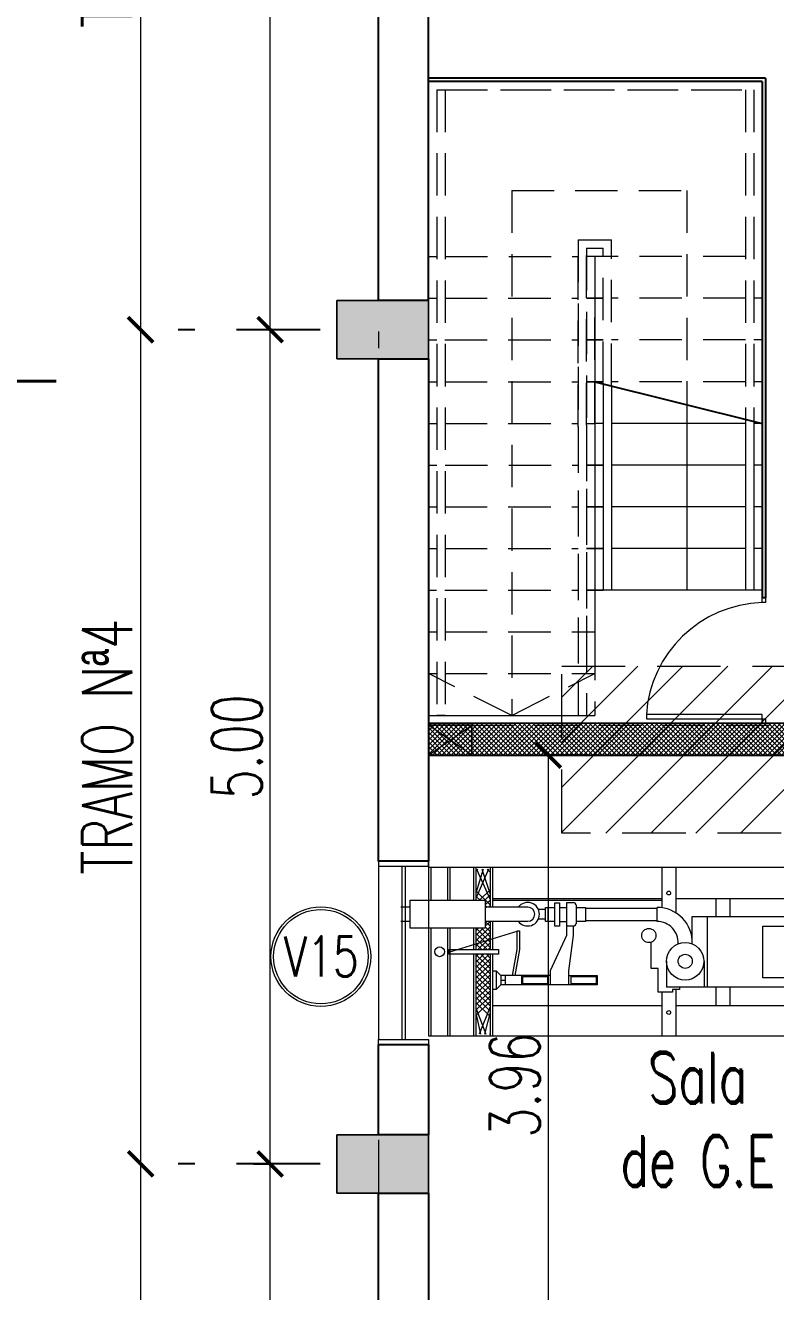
# Model space of a CAD drawing. Header units: millimetres. Extents: x 2828 to 3406, y 849 to 1266.
# Drawn here: x 2897.14 to 2901.63, y 1100.72 to 1108.31 of the extents above; entities that cross this region are included whole.
import ezdxf

# ---------------------------------------------------------------- set-up
doc = ezdxf.new("R2010")
doc.units = ezdxf.units.MM
doc.header["$PDMODE"] = 34
doc.header["$PDSIZE"] = -10
for name, pattern in [('CENTER', [2, 1.25, -0.25, 0.25, -0.25]), ('DASHDOT', [1, 0.5, -0.25, 0, -0.25]), ('DASHED', [19.05, 12.7, -6.35]), ('DIVIDE2', [15.875, 6.35, -3.175, 0, -3.175, 0, -3.175])]:
    doc.linetypes.add(name, pattern=pattern)
doc.layers.get('DEFPOINTS').update_dxf_attribs({"lineweight": 5})
for name, color, linetype, lineweight in [('0.05', 64, 'Continuous', 5), ('0.10', 161, 'Continuous', 9), ('0.30', 1, 'Continuous', 25), ('arq cotas', 152, 'Continuous', 13), ('arq DV', 22, 'Continuous', 5), ('arq tex', 31, 'Continuous', 5), ('CARPINTERIA', 141, 'Continuous', 9), ('columnas', 12, 'Continuous', 20), ('equip tx', 220, 'Continuous', 5), ('L corte', 51, 'CENTER', 40), ('LM', 3, 'DIVIDE2', 9), ('proyecciones', 221, 'DASHED', 5)]:
    doc.layers.add(name, color=color, linetype=linetype, lineweight=lineweight)
doc.layers.add('estructura', color=30, linetype='Continuous')
doc.layers.add('lucernarios nuevos', color=252, linetype='DASHED', lineweight=9, true_color=0x696969)
doc.layers.add('sombrado muro nuevo', color=7, linetype='Continuous', lineweight=5, true_color=0x757575)
doc.styles.add('250-cts', font='romans.shx', dxfattribs={"width": 0.7, "height": 0.25})
doc.styles.add('50', font='romans.shx', dxfattribs={"width": 0.75, "height": 0.1})
doc.dimstyles.new('250', dxfattribs={"dimtxt": 0.3, "dimasz": 0.15, "dimexe": 0, "dimexo": 0.1, "dimgap": 0.05, "dimtad": 1, "dimzin": 0, "dimdsep": 46, "dimtxsty": '250-cts', "dimblk": 'ARCHTICK', "dimcen": 0.02, "dimclrd": 256, "dimclre": 256, "dimclrt": 256, "dimazin": 0, "dimtfac": 1, "dimtofl": 0, "dimtmove": 1, "dimatfit": 0, "dimldrblk": 'OPEN90', "dimfxl": 1, "dimtolj": 1, "dimtzin": 0, "dimlwd": -1, "dimarcsym": 0})

# ---------------------------------------------------------------- blocks, each defined once
blk = doc.blocks.new('colum. perim')
at = {"layer": '0.05'}
h = blk.add_hatch(color=256, dxfattribs=at)
h.dxf.hatch_style = 1
h.paths.add_polyline_path([(1.5673, 49.6165), (1.5673, 49.9665), (1.0173, 49.9665), (1.0173, 49.6165)])
at = {"layer": 'columnas'}
for p, q in [((1.5673, 49.9665), (1.0173, 49.9665)), ((1.0173, 49.9665), (1.0173, 49.6165)), ((1.0173, 49.9665), (1.5673, 49.9665)), ((1.0173, 49.6165), (1.0173, 49.9665)), ((1.5673, 49.6165), (1.5673, 49.9665)), ((1.5673, 49.9665), (1.5673, 49.6165)), ((1.0173, 49.6165), (1.5673, 49.6165)), ((1.5673, 49.6165), (1.0173, 49.6165))]:
    blk.add_line(p, q, dxfattribs=at)
blk = doc.blocks.new('_ARCHTICK')
at = {"color": 0, "linetype": 'ByBlock', "const_width": 0.15}
blk.add_lwpolyline([(-0.5, -0.5), (0.5, 0.5)], dxfattribs=at)
blk = doc.blocks.new('*D195')
at = {"layer": 'arq cotas', "linetype": 'DASHDOT', "lineweight": -2, "transparency": 16777216}
for p, q in [((2898.7039, 1106.4825), (2898.6039, 1106.4825)), ((2898.5039, 1101.4825), (2898.6039, 1101.4825))]:
    blk.add_line(p, q, dxfattribs=at)
at = {"layer": 'arq cotas', "transparency": 16777216}
blk.add_line((2898.6039, 1101.4825), (2898.6039, 1106.4825), dxfattribs=at)
at = {"layer": 'DEFPOINTS', "color": 0, "transparency": 16777216}
for p in [(2898.6039, 1106.4825), (2898.6039, 1106.4825), (2898.6039, 1101.4825)]:
    blk.add_point(p, dxfattribs=at)
at = {"layer": 'arq cotas', "transparency": 16777216, "xscale": 0.15, "yscale": 0.15, "zscale": 0.15}
for p, rotation in [((2898.6039, 1106.4825), 90), ((2898.6039, 1101.4825), 270)]:
    blk.add_blockref('_ARCHTICK', p, dxfattribs=dict(at, rotation=rotation))
at = {"layer": 'arq cotas', "transparency": 16777216, "insert": (2898.4039, 1103.9825), "char_height": 0.3, "attachment_point": 5, "rotation": 90, "style": '250-cts'}
blk.add_mtext('\\A1;5.00', dxfattribs=at)
blk = doc.blocks.new('_Open90')
at = {"color": 0, "linetype": 'ByBlock', "lineweight": -2}
for p, q in [((0, 0), (-1, 0)), ((-0.5, 0.5), (0, 0)), ((0, 0), (-0.5, -0.5))]:
    blk.add_line(p, q, dxfattribs=at)
blk = doc.blocks.new('*D196')
at = {"layer": 'arq cotas', "linetype": 'DASHDOT', "lineweight": -2, "transparency": 16777216}
for p, q in [((2898.6808, 1111.6325), (2898.6039, 1111.6325)), ((2898.7039, 1106.4825), (2898.6039, 1106.4825))]:
    blk.add_line(p, q, dxfattribs=at)
at = {"layer": 'arq cotas', "transparency": 16777216}
blk.add_line((2898.6039, 1106.4825), (2898.6039, 1111.6325), dxfattribs=at)
at = {"layer": 'DEFPOINTS', "color": 0, "transparency": 16777216}
for p in [(2898.6039, 1111.6325), (2898.7808, 1111.6325), (2898.6039, 1106.4825)]:
    blk.add_point(p, dxfattribs=at)
at = {"layer": 'arq cotas', "transparency": 16777216, "xscale": 0.15, "yscale": 0.15, "zscale": 0.15}
for p, rotation in [((2898.6039, 1111.6325), 90), ((2898.6039, 1106.4825), 270)]:
    blk.add_blockref('_ARCHTICK', p, dxfattribs=dict(at, rotation=rotation))
at = {"layer": 'arq cotas', "transparency": 16777216, "insert": (2898.4039, 1109.0575), "char_height": 0.3, "attachment_point": 5, "rotation": 90, "style": '250-cts'}
blk.add_mtext('\\A1;5.15', dxfattribs=at)
blk = doc.blocks.new('*D229')
at = {"layer": 'arq cotas', "linetype": 'DASHDOT', "lineweight": -2, "transparency": 16777216}
for p, q in [((2898.9025, 1101.4825), (2898.6039, 1101.4825)), ((2898.902, 1096.4819), (2898.6039, 1096.4819))]:
    blk.add_line(p, q, dxfattribs=at)
at = {"layer": 'arq cotas', "transparency": 16777216}
blk.add_line((2898.6039, 1096.4819), (2898.6039, 1101.4825), dxfattribs=at)
at = {"layer": 'DEFPOINTS', "color": 0, "transparency": 16777216}
for p in [(2898.6039, 1101.4825), (2899.0025, 1101.4825), (2899.002, 1096.4819)]:
    blk.add_point(p, dxfattribs=at)
at = {"layer": 'arq cotas', "transparency": 16777216, "xscale": 0.15, "yscale": 0.15, "zscale": 0.15}
for p, rotation in [((2898.6039, 1101.4825), 90), ((2898.6039, 1096.4819), 270)]:
    blk.add_blockref('_ARCHTICK', p, dxfattribs=dict(at, rotation=rotation))
at = {"layer": 'arq cotas', "transparency": 16777216, "insert": (2898.4039, 1098.9822), "char_height": 0.3, "attachment_point": 5, "rotation": 90, "style": '250-cts'}
blk.add_mtext('\\A1;5.00', dxfattribs=at)
blk = doc.blocks.new('*D253')
at = {"layer": 'arq cotas', "linetype": 'DASHDOT', "lineweight": -2, "transparency": 16777216}
for p, q in [((2900.5015, 1103.9325), (2900.2706, 1103.9325)), ((2900.8292, 1099.9768), (2900.2706, 1099.9768))]:
    blk.add_line(p, q, dxfattribs=at)
at = {"layer": 'arq cotas', "transparency": 16777216}
blk.add_line((2900.2706, 1103.9325), (2900.2706, 1099.9768), dxfattribs=at)
at = {"layer": 'DEFPOINTS', "color": 0, "transparency": 16777216}
for p in [(2900.6015, 1103.9325), (2900.2706, 1099.9768), (2900.9292, 1099.9768)]:
    blk.add_point(p, dxfattribs=at)
at = {"layer": 'arq cotas', "transparency": 16777216, "xscale": 0.15, "yscale": 0.15, "zscale": 0.15}
for p, rotation in [((2900.2706, 1103.9325), 90), ((2900.2706, 1099.9768), 270)]:
    blk.add_blockref('_ARCHTICK', p, dxfattribs=dict(at, rotation=rotation))
at = {"layer": 'arq cotas', "transparency": 16777216, "insert": (2900.0706, 1101.9546), "char_height": 0.3, "attachment_point": 5, "rotation": 90, "style": '250-cts'}
blk.add_mtext('\\A1;3.96', dxfattribs=at)
blk = doc.blocks.new('A$C5FEB1AEC')
at = {"layer": '0.05'}
for p, q in [((0.1727, -0.3685), (0.3527, -0.1085)), ((0.1727, -0.1085), (0.3527, -0.3685))]:
    blk.add_line(p, q, dxfattribs=at)
at = {"layer": 'estructura', "const_width": 0.01}
for points in [[(0.2627, -0.1085), (0.1727, -0.1085), (0.1727, -0.3685), (0.2627, -0.3685)], [(0.2627, -0.1085), (0.3527, -0.1085), (0.3527, -0.3685), (0.2627, -0.3685)]]:
    blk.add_lwpolyline(points, dxfattribs=at)
blk = doc.blocks.new('A$C371A6B59')
at = {"layer": 'lucernarios nuevos'}
h = blk.add_hatch(dxfattribs=at)
h.set_pattern_fill('ANSI31', color=256, scale=0.06)
h.set_pattern_definition([(45, (-2919.5706, -1108.54296), (-0.134703842, 0.134703842), [])])
h.paths.add_polyline_path([(-19.2194, 1), (-1.9025, 1), (-1.9025, 0), (-19.2194, 0)])
at = {"layer": 'lucernarios nuevos', "ltscale": 0.03}
blk.add_lwpolyline([(-19.2194, 1), (-1.9025, 1), (-1.9025, 0), (-19.2194, 0)], close=True, dxfattribs=at)
blk = doc.blocks.new('*D415')
at = {"layer": 'arq cotas', "linetype": 'DASHDOT', "lineweight": -2, "transparency": 16777216}
for p, q in [((2898.9025, 1101.4825), (2897.8273, 1101.4825)), ((2898.802, 1096.4819), (2897.8273, 1096.4819))]:
    blk.add_line(p, q, dxfattribs=at)
at = {"layer": 'arq cotas', "transparency": 16777216}
blk.add_line((2897.8273, 1101.4825), (2897.8273, 1096.4819), dxfattribs=at)
at = {"layer": 'DEFPOINTS', "color": 0, "transparency": 16777216}
for p in [(2899.0025, 1101.4825), (2897.8273, 1096.4819), (2898.902, 1096.4819)]:
    blk.add_point(p, dxfattribs=at)
at = {"layer": 'arq cotas', "transparency": 16777216, "xscale": 0.15, "yscale": 0.15, "zscale": 0.15}
for p, rotation in [((2897.8273, 1101.4825), 90), ((2897.8273, 1096.4819), 270)]:
    blk.add_blockref('_ARCHTICK', p, dxfattribs=dict(at, rotation=rotation))
at = {"layer": 'arq cotas', "transparency": 16777216, "insert": (2897.6273, 1098.9822), "char_height": 0.3, "attachment_point": 5, "rotation": 90, "style": '250-cts'}
blk.add_mtext('\\A1;TRAMO Nª3', dxfattribs=at)
blk = doc.blocks.new('*D416')
at = {"layer": 'arq cotas', "linetype": 'DASHDOT', "lineweight": -2, "transparency": 16777216}
for p, q in [((2898.9025, 1106.4825), (2897.8273, 1106.4825)), ((2898.9025, 1101.4825), (2897.8273, 1101.4825))]:
    blk.add_line(p, q, dxfattribs=at)
at = {"layer": 'arq cotas', "transparency": 16777216}
blk.add_line((2897.8273, 1106.4825), (2897.8273, 1101.4825), dxfattribs=at)
at = {"layer": 'DEFPOINTS', "color": 0, "transparency": 16777216}
for p in [(2899.0025, 1106.4825), (2897.8273, 1101.4825), (2899.0025, 1101.4825)]:
    blk.add_point(p, dxfattribs=at)
at = {"layer": 'arq cotas', "transparency": 16777216, "xscale": 0.15, "yscale": 0.15, "zscale": 0.15}
for p, rotation in [((2897.8273, 1106.4825), 90), ((2897.8273, 1101.4825), 270)]:
    blk.add_blockref('_ARCHTICK', p, dxfattribs=dict(at, rotation=rotation))
at = {"layer": 'arq cotas', "transparency": 16777216, "insert": (2897.6273, 1103.9825), "char_height": 0.3, "attachment_point": 5, "rotation": 90, "style": '250-cts'}
blk.add_mtext('\\A1;TRAMO Nª4', dxfattribs=at)
blk = doc.blocks.new('*D417')
at = {"layer": 'arq cotas', "linetype": 'DASHDOT', "lineweight": -2, "transparency": 16777216}
for p, q in [((2898.9025, 1111.6325), (2897.8273, 1111.6325)), ((2898.9025, 1106.4825), (2897.8273, 1106.4825))]:
    blk.add_line(p, q, dxfattribs=at)
at = {"layer": 'arq cotas', "transparency": 16777216}
blk.add_line((2897.8273, 1111.6325), (2897.8273, 1106.4825), dxfattribs=at)
at = {"layer": 'DEFPOINTS', "color": 0, "transparency": 16777216}
for p in [(2899.0025, 1111.6325), (2897.8273, 1106.4825), (2899.0025, 1106.4825)]:
    blk.add_point(p, dxfattribs=at)
at = {"layer": 'arq cotas', "transparency": 16777216, "xscale": 0.15, "yscale": 0.15, "zscale": 0.15}
for p, rotation in [((2897.8273, 1111.6325), 90), ((2897.8273, 1106.4825), 270)]:
    blk.add_blockref('_ARCHTICK', p, dxfattribs=dict(at, rotation=rotation))
at = {"layer": 'arq cotas', "transparency": 16777216, "insert": (2897.6273, 1109.0575), "char_height": 0.3, "attachment_point": 5, "rotation": 90, "style": '250-cts'}
blk.add_mtext('\\A1;TRAMO Nª5', dxfattribs=at)
blk = doc.blocks.new('grupò')
for p, q in [((-11161505.375, -12471355.478), (-11161505.375, -12471355.207)), ((-11161502.094, -12471355.207), (-11161505.375, -12471355.207)), ((-11161505.355, -12471355.478), (-11161505.355, -12471355.207)), ((-11161505.218, -12471355.478), (-11161505.218, -12471355.207)), ((-11161505.199, -12471355.478), (-11161505.199, -12471355.207)), ((-11161505.004, -12471355.207), (-11161505.004, -12471355.478)), ((-11161504.984, -12471355.207), (-11161504.984, -12471355.478)), ((-11161504.867, -12471355.207), (-11161504.867, -12471355.536)), ((-11161504.847, -12471355.207), (-11161504.847, -12471355.536)), ((-11161503.441, -12471355.207), (-11161503.441, -12471355.54)), ((-11161503.324, -12471355.207), (-11161503.324, -12471355.583)), ((-11161502.094, -12471355.463), (-11161502.094, -12471355.207)), ((-11161504.881, -12471355.222), (-11161504.984, -12471355.464)), ((-11161504.925, -12471355.222), (-11161504.984, -12471355.42)), ((-11161504.969, -12471355.222), (-11161504.984, -12471355.237)), ((-11161504.979, -12471355.222), (-11161504.867, -12471355.473)), ((-11161504.935, -12471355.222), (-11161504.867, -12471355.429)), ((-11161504.891, -12471355.222), (-11161504.867, -12471355.246)), ((-11161504.984, -12471355.4), (-11161504.867, -12471355.517)), ((-11161504.867, -12471355.391), (-11161504.954, -12471355.478)), ((-11161505.531, -12471355.712), (-11161505.531, -12471355.478)), ((-11161505.531, -12471355.478), (-11161504.906, -12471355.478)), ((-11161504.984, -12471355.444), (-11161504.95, -12471355.478)), ((-11161504.867, -12471355.435), (-11161504.909, -12471355.478)), ((-11161504.906, -12471355.478), (-11161504.906, -12471355.712)), ((-11161504.867, -12471355.479), (-11161504.906, -12471355.518)), ((-11161504.906, -12471355.522), (-11161504.892, -12471355.536)), ((-11161504.867, -12471355.523), (-11161504.88, -12471355.536)), ((-11161504.847, -12471355.463), (-11161503.441, -12471355.463)), ((-11161504.847, -12471355.478), (-11161503.441, -12471355.478)), ((-11161504.329, -12471355.694), (-11161504.329, -12471355.499)), ((-11161504.329, -12471355.499), (-11161504.29, -12471355.499)), ((-11161504.29, -12471355.499), (-11161504.29, -12471355.694)), ((-11161504.173, -12471355.499), (-11161504.231, -12471355.499)), ((-11161504.231, -12471355.499), (-11161504.231, -12471355.772)), ((-11161504.153, -12471355.518), (-11161504.153, -12471355.674)), ((-11161503.324, -12471355.463), (-11161502.094, -12471355.463)), ((-11161502.992, -12471355.463), (-11161502.992, -12471355.614)), ((-11161502.875, -12471355.463), (-11161502.875, -12471355.614)), ((-11161502.347, -12471355.463), (-11161502.347, -12471355.614)), ((-11161502.23, -12471355.463), (-11161502.23, -12471355.614)), ((-11161505.531, -12471355.536), (-11161505.609, -12471355.536)), ((-11161504.554, -12471355.536), (-11161504.906, -12471355.536)), ((-11161504.407, -12471355.557), (-11161504.464, -12471355.557)), ((-11161504.407, -12471355.635), (-11161504.464, -12471355.635)), ((-11161504.407, -12471355.655), (-11161504.407, -12471355.538)), ((-11161504.407, -12471355.538), (-11161504.329, -12471355.538)), ((-11161504.388, -12471355.538), (-11161504.388, -12471355.655)), ((-11161504.29, -12471355.538), (-11161504.231, -12471355.538)), ((-11161504.153, -12471355.538), (-11161504.075, -12471355.538)), ((-11161504.075, -12471355.538), (-11161504.075, -12471355.655)), ((-11161504.075, -12471355.546), (-11161503.48, -12471355.546)), ((-11161503.48, -12471355.655), (-11161503.48, -12471355.538)), ((-11161503.187, -12471355.841), (-11161503.187, -12471355.614)), ((-11161503.187, -12471355.614), (-11161501.898, -12471355.614)), ((-11161503.06, -12471356.2), (-11161503.06, -12471355.614)), ((-11161502.083, -12471356.2), (-11161502.083, -12471355.614)), ((-11161501.898, -12471355.614), (-11161501.898, -12471356.2)), ((-11161505.531, -12471355.654), (-11161505.609, -12471355.654)), ((-11161504.906, -12471355.712), (-11161505.531, -12471355.712)), ((-11161505.375, -12471356.607), (-11161505.375, -12471355.712)), ((-11161505.355, -12471356.607), (-11161505.355, -12471355.712)), ((-11161505.218, -12471356.607), (-11161505.218, -12471355.712)), ((-11161505.208, -12471355.909), (-11161504.632, -12471355.733)), ((-11161505.199, -12471356.607), (-11161505.199, -12471355.712)), ((-11161505.004, -12471355.712), (-11161505.004, -12471355.889)), ((-11161504.867, -12471355.7), (-11161504.984, -12471355.817)), ((-11161504.923, -12471355.712), (-11161504.984, -12471355.773)), ((-11161504.967, -12471355.712), (-11161504.984, -12471355.729)), ((-11161504.984, -12471355.712), (-11161504.984, -12471355.889)), ((-11161504.981, -12471355.712), (-11161504.883, -12471355.81)), ((-11161504.867, -12471355.744), (-11161504.954, -12471355.831)), ((-11161504.937, -12471355.712), (-11161504.867, -12471355.782)), ((-11161504.554, -12471355.654), (-11161504.906, -12471355.654)), ((-11161504.906, -12471355.655), (-11161504.867, -12471355.694)), ((-11161504.867, -12471355.656), (-11161504.906, -12471355.695)), ((-11161504.906, -12471355.699), (-11161504.867, -12471355.738)), ((-11161504.867, -12471355.654), (-11161504.867, -12471355.889)), ((-11161504.847, -12471355.654), (-11161504.847, -12471355.889)), ((-11161504.641, -12471355.889), (-11161504.641, -12471355.733)), ((-11161504.641, -12471355.733), (-11161504.622, -12471355.733)), ((-11161504.622, -12471355.733), (-11161504.622, -12471355.889)), ((-11161504.329, -12471355.655), (-11161504.407, -12471355.655)), ((-11161504.29, -12471355.694), (-11161504.329, -12471355.694)), ((-11161504.29, -12471355.655), (-11161504.231, -12471355.655)), ((-11161504.173, -12471355.694), (-11161504.231, -12471355.694)), ((-11161504.173, -12471355.772), (-11161504.173, -12471355.694)), ((-11161504.173, -12471355.694), (-11161504.173, -12471355.694)), ((-11161504.075, -12471355.655), (-11161504.153, -12471355.655)), ((-11161504.075, -12471355.647), (-11161503.48, -12471355.647)), ((-11161502.601, -12471355.693), (-11161502.113, -12471355.693)), ((-11161502.601, -12471356.122), (-11161502.601, -12471355.693)), ((-11161502.113, -12471355.693), (-11161502.113, -12471356.122)), ((-11161504.984, -12471355.753), (-11161504.917, -12471355.82)), ((-11161504.984, -12471355.797), (-11161504.951, -12471355.83)), ((-11161504.954, -12471355.831), (-11161504.984, -12471355.862)), ((-11161504.984, -12471355.842), (-11161504.936, -12471355.889)), ((-11161504.89, -12471355.812), (-11161504.967, -12471355.889)), ((-11161504.951, -12471355.83), (-11161504.892, -12471355.889)), ((-11161504.867, -12471355.833), (-11161504.923, -12471355.889)), ((-11161504.917, -12471355.82), (-11161504.867, -12471355.87)), ((-11161504.867, -12471355.789), (-11161504.89, -12471355.812)), ((-11161504.883, -12471355.81), (-11161504.867, -12471355.826)), ((-11161504.231, -12471355.772), (-11161504.368, -12471356.065)), ((-11161504.212, -12471356.065), (-11161504.173, -12471355.772)), ((-11161503.528, -12471356.045), (-11161503.528, -12471355.827)), ((-11161505.208, -12471355.928), (-11161505.208, -12471355.889)), ((-11161505.208, -12471355.889), (-11161504.798, -12471355.889)), ((-11161504.798, -12471355.928), (-11161505.208, -12471355.928)), ((-11161505.004, -12471355.928), (-11161505.004, -12471356.607)), ((-11161504.984, -12471355.886), (-11161504.981, -12471355.889)), ((-11161504.984, -12471355.928), (-11161504.984, -12471356.607)), ((-11161504.962, -12471355.928), (-11161504.984, -12471355.95)), ((-11161504.918, -12471355.928), (-11161504.984, -12471355.994)), ((-11161504.874, -12471355.928), (-11161504.984, -12471356.038)), ((-11161504.984, -12471355.93), (-11161504.867, -12471356.047)), ((-11161504.942, -12471355.928), (-11161504.867, -12471356.003)), ((-11161504.897, -12471355.928), (-11161504.867, -12471355.959)), ((-11161504.867, -12471355.877), (-11161504.879, -12471355.889)), ((-11161504.867, -12471355.928), (-11161504.867, -12471356.607)), ((-11161504.847, -12471355.928), (-11161504.847, -12471356.607)), ((-11161504.798, -12471355.889), (-11161504.798, -12471355.928)), ((-11161504.681, -12471356.104), (-11161504.641, -12471355.889)), ((-11161504.622, -12471355.889), (-11161504.661, -12471356.104)), ((-11161504.867, -12471355.965), (-11161504.984, -12471356.083)), ((-11161504.984, -12471355.974), (-11161504.867, -12471356.091)), ((-11161504.867, -12471356.01), (-11161504.984, -12471356.127)), ((-11161504.984, -12471356.018), (-11161504.867, -12471356.136)), ((-11161504.867, -12471356.054), (-11161504.984, -12471356.171)), ((-11161503.47, -12471356.045), (-11161503.528, -12471356.045)), ((-11161503.47, -12471356.241), (-11161503.47, -12471356.045)), ((-11161503.402, -12471355.986), (-11161503.402, -12471356.2)), ((-11161503.09, -12471355.986), (-11161503.09, -12471356.2)), ((-11161504.984, -12471356.063), (-11161504.867, -12471356.18)), ((-11161504.867, -12471356.098), (-11161504.984, -12471356.215)), ((-11161504.984, -12471356.107), (-11161504.867, -12471356.224)), ((-11161504.867, -12471356.142), (-11161504.984, -12471356.259)), ((-11161504.984, -12471356.151), (-11161504.867, -12471356.268)), ((-11161504.847, -12471356.065), (-11161504.817, -12471356.065)), ((-11161504.817, -12471356.065), (-11161504.778, -12471356.104)), ((-11161504.817, -12471356.065), (-11161504.817, -12471356.221)), ((-11161504.368, -12471356.104), (-11161504.778, -12471356.104)), ((-11161504.778, -12471356.104), (-11161504.778, -12471356.182)), ((-11161504.778, -12471356.143), (-11161504.739, -12471356.143)), ((-11161504.739, -12471356.182), (-11161504.739, -12471356.104)), ((-11161504.602, -12471356.182), (-11161504.602, -12471356.104)), ((-11161504.595, -12471356.112), (-11161504.388, -12471356.112)), ((-11161504.595, -12471356.182), (-11161504.595, -12471356.112)), ((-11161504.388, -12471356.182), (-11161504.388, -12471356.104)), ((-11161504.368, -12471356.065), (-11161504.368, -12471356.182)), ((-11161504.212, -12471356.182), (-11161504.212, -12471356.065)), ((-11161504.212, -12471356.104), (-11161503.977, -12471356.104)), ((-11161504.192, -12471356.182), (-11161504.192, -12471356.104)), ((-11161504.192, -12471356.112), (-11161503.985, -12471356.112)), ((-11161503.985, -12471356.112), (-11161503.985, -12471356.174)), ((-11161503.977, -12471356.104), (-11161503.977, -12471356.182)), ((-11161502.113, -12471356.122), (-11161502.601, -12471356.122)), ((-11161504.867, -12471356.186), (-11161504.984, -12471356.304)), ((-11161504.984, -12471356.195), (-11161504.867, -12471356.312)), ((-11161504.867, -12471356.231), (-11161504.984, -12471356.348)), ((-11161504.984, -12471356.239), (-11161504.867, -12471356.357)), ((-11161504.817, -12471356.221), (-11161504.847, -12471356.221)), ((-11161504.778, -12471356.182), (-11161504.817, -12471356.221)), ((-11161503.977, -12471356.182), (-11161504.778, -12471356.182)), ((-11161504.388, -12471356.174), (-11161504.602, -12471356.174)), ((-11161503.985, -12471356.174), (-11161504.192, -12471356.174)), ((-11161503.353, -12471356.241), (-11161503.47, -12471356.241)), ((-11161503.441, -12471356.241), (-11161503.441, -12471356.607)), ((-11161501.898, -12471356.2), (-11161503.402, -12471356.2)), ((-11161503.294, -12471356.221), (-11161503.353, -12471356.221)), ((-11161503.353, -12471356.221), (-11161503.353, -12471356.241)), ((-11161503.324, -12471356.221), (-11161503.324, -12471356.607)), ((-11161503.294, -12471356.2), (-11161503.294, -12471356.221)), ((-11161502.992, -12471356.2), (-11161502.992, -12471356.352)), ((-11161502.875, -12471356.2), (-11161502.875, -12471356.352)), ((-11161502.347, -12471356.2), (-11161502.347, -12471356.352)), ((-11161502.23, -12471356.2), (-11161502.23, -12471356.352)), ((-11161504.867, -12471356.275), (-11161504.984, -12471356.392)), ((-11161504.984, -12471356.284), (-11161504.867, -12471356.401)), ((-11161504.867, -12471356.319), (-11161504.984, -12471356.436)), ((-11161504.984, -12471356.328), (-11161504.867, -12471356.445)), ((-11161504.984, -12471356.372), (-11161504.902, -12471356.592)), ((-11161504.867, -12471356.363), (-11161504.958, -12471356.592)), ((-11161504.847, -12471356.352), (-11161503.441, -12471356.352)), ((-11161503.324, -12471356.352), (-11161502.094, -12471356.352)), ((-11161502.094, -12471356.352), (-11161502.094, -12471356.607)), ((-11161504.984, -12471356.416), (-11161504.946, -12471356.592)), ((-11161504.867, -12471356.407), (-11161504.914, -12471356.592)), ((-11161502.094, -12471356.607), (-11161505.375, -12471356.607)), ((-11161504.867, -12471356.59), (-11161504.87, -12471356.592))]:
    blk.add_line(p, q)
for centre, major_axis, start_param, end_param in [((-11161503.383, -12471355.419), (0.011, -0.011), -1.570796, 4.712389), ((-11161504.554, -12471355.595), (-0.069, -0.069), 6.141288, 11.137471), ((-11161504.173, -12471355.518), (-0.0138, -0.0138), 2.356194, 3.926991), ((-11161504.554, -12471355.595), (0.0414, -0.0414), -0.785398, 2.356194), ((-11161503.48, -12471355.831), (0.207, -0.207), 0.755832, 2.356194), ((-11161504.173, -12471355.674), (0.0138, -0.0138), -0.785398, 0.785398), ((-11161503.548, -12471355.772), (0.0414, -0.0414), -1.570796, 4.712389), ((-11161503.48, -12471355.831), (0.124, -0.124), 0.735408, 2.356194), ((-11161503.246, -12471355.986), (0.0414, -0.0414), -1.570796, 4.712389), ((-11161503.383, -12471356.411), (0.011, -0.011), -1.570796, 4.712389)]:
    blk.add_ellipse(centre, major_axis=major_axis, ratio=1, start_param=start_param, end_param=end_param)
for centre, major_axis in [((-11161503.246, -12471355.986), (-0.11, -0.11)), ((-11161505.286, -12471355.907), (-0.0286, -0.0286))]:
    blk.add_ellipse(centre, major_axis=major_axis, ratio=1)

msp = doc.modelspace()

# ---------------------------------------------------------------- hatches: boundary and pattern name
at = {"layer": 'sombrado muro nuevo'}
h = msp.add_hatch(dxfattribs=at)
h.set_pattern_fill('_USER', color=256, scale=0.02, angle=45, style=0, double=1, pattern_type=0)
h.set_pattern_definition([(45, (0, -0.045), (-0.01414213562, 0.01414213562), []), (135, (0, -0.045), (-0.01414213562, -0.01414213562), [])])
h.paths.add_polyline_path([(2901.9625, 1104.1225), (2899.5521, 1104.1246), (2899.5521, 1103.9746), (2899.5525, 1103.9746), (2899.552, 1103.9325), (2901.9625, 1103.9325)])

# ---------------------------------------------------------------- linework, layer by layer
at = {"layer": '0.05'}
for p, q in [((2899.5525, 1111.4575), (2899.5525, 1106.6575)), ((2899.5525, 1107.2874), (2899.5525, 1102.5848)), ((2900.5502, 1106.1711), (2900.5502, 1104.9211)), ((2900.6002, 1106.1587), (2900.6002, 1104.9211)), ((2900.6502, 1106.1462), (2900.6502, 1104.9211)), ((2901.1002, 1106.0339), (2901.1002, 1104.9211)), ((2900.6002, 1105.9211), (2900.5502, 1105.9211)), ((2901.4525, 1105.9211), (2900.6502, 1105.9211)), ((2901.4525, 1105.9461), (2901.4525, 1104.9211)), ((2901.5025, 1105.9336), (2901.5025, 1104.9211)), ((2900.5502, 1105.6711), (2900.6002, 1105.6711)), ((2901.4525, 1105.6711), (2900.6502, 1105.6711)), ((2901.5525, 1105.6711), (2901.5025, 1105.6711)), ((2900.6002, 1105.4211), (2900.5502, 1105.4211)), ((2900.5502, 1105.4211), (2900.6002, 1105.4211)), ((2901.4525, 1105.4211), (2900.6502, 1105.4211)), ((2901.5525, 1105.4211), (2901.5025, 1105.4211)), ((2900.5502, 1105.1711), (2900.6002, 1105.1711)), ((2901.4525, 1105.1711), (2900.6502, 1105.1711)), ((2901.5525, 1105.1711), (2901.5025, 1105.1711)), ((2901.4502, 1104.9211), (2900.6002, 1104.9211)), ((2901.5502, 1104.9211), (2901.4525, 1104.9211)), ((2899.2525, 1101.3075), (2899.2525, 1097.7124))]:
    msp.add_line(p, q, dxfattribs=at)
at = {"layer": '0.05', "ltscale": 0.01}
for p, q in [((2899.253, 1103.2675), (2899.253, 1102.2275)), ((2899.3928, 1103.2675), (2899.3928, 1102.2275, -63.2278)), ((2899.3928, 1103.2675), (2899.3928, 1102.2275, -63.2278)), ((2899.4127, 1103.2675), (2899.4128, 1102.2275, -63.2278)), ((2899.4128, 1103.1275), (2899.4128, 1102.2275, -63.2278))]:
    msp.add_line(p, q, dxfattribs=at)
at = {"layer": '0.05', "ltscale": 0.02}
for points in [[(2899.5525, 1103.2675), (2899.5525, 1103.2975), (2899.253, 1103.2975), (2899.253, 1103.2675), (2899.5525, 1103.2675)], [(2899.5525, 1102.2275), (2899.5525, 1102.1975), (2899.2522, 1102.1975), (2899.2522, 1102.2275), (2899.5525, 1102.2275)]]:
    msp.add_lwpolyline(points, dxfattribs=at)
at = {"layer": '0.10'}
for p, q in [((2900.5502, 1106.1711), (2900.5002, 1106.1711)), ((2900.6002, 1106.1711), (2900.5502, 1106.1711)), ((2901.5525, 1105.9211), (2901.5025, 1105.9211)), ((2900.6002, 1105.6711), (2900.5502, 1105.6711)), ((2900.6002, 1105.1711), (2900.5502, 1105.1711)), ((2900.6002, 1104.9211), (2900.5502, 1104.9211)), ((2900.5502, 1104.9211), (2900.6002, 1104.9211)), ((2899.5502, 1104.1711), (2899.6002, 1104.1711)), ((2899.5502, 1104.1711), (2899.6002, 1104.1711)), ((2899.5502, 1104.1711), (2899.6002, 1104.1711)), ((2899.5525, 1104.1711), (2900.5502, 1104.1711)), ((2899.5525, 1104.1711), (2900.5502, 1104.1711)), ((2899.5525, 1104.1711), (2900.5502, 1104.1711)), ((2899.6525, 1104.1711), (2899.6025, 1104.1711)), ((2899.6525, 1104.1711), (2899.6025, 1104.1711)), ((2899.6525, 1104.1711), (2899.6025, 1104.1711)), ((2901.5524, 1104.1516), (2901.5524, 1104.125)), ((2901.5524, 1104.1516), (2901.5524, 1104.125)), ((2901.5524, 1104.1516), (2901.5524, 1104.125))]:
    msp.add_line(p, q, dxfattribs=at)
at = {"layer": '0.30'}
for p, q in [((2901.5725, 1107.9911), (2899.5525, 1107.9911)), ((2901.5525, 1107.9711), (2899.5525, 1107.9711)), ((2901.5525, 1107.9711), (2901.5525, 1104.875)), ((2901.5725, 1107.9911), (2901.5725, 1104.875)), ((2900.5502, 1106.1711), (2901.5525, 1105.9211)), ((2901.5725, 1104.875), (2901.5525, 1104.875))]:
    msp.add_line(p, q, dxfattribs=at)
for points in [[(2899.5511, 1106.6575), (2899.2525, 1106.6575), (2899.2525, 1111.4575), (2899.5511, 1111.4575)], [(2899.5526, 1103.2975), (2899.2528, 1103.2975), (2899.2523, 1106.3075), (2899.5521, 1106.3075)], [(2899.2522, 1102.1975), (2899.5525, 1102.1975), (2899.5525, 1101.6575), (2899.2522, 1101.6575)], [(2899.552, 1096.6569), (2899.2525, 1096.6569), (2899.2525, 1101.3075), (2899.552, 1101.3075)]]:
    msp.add_lwpolyline(points, close=True, dxfattribs=at)
msp.add_lwpolyline([(2899.5525, 1104.1246), (2899.5525, 1103.9746), (2899.5525, 1103.9746), (2899.5521, 1103.9325), (2901.9625, 1103.9325), (2901.9625, 1104.1225), (2899.5525, 1104.1246)], dxfattribs=at)
at = {"layer": 'arq DV'}
for radius in [0.2987, 0.2827]:
    msp.add_circle((2898.9075, 1102.7247, -243.1061), radius, dxfattribs=at)
at = {"layer": 'CARPINTERIA'}
for points in [[(2901.5524, 1104.875), (2901.5724, 1104.875), (2901.5724, 1104.8469), (2901.5724, 1104.8469), (2901.5724, 1104.8469), (2901.5524, 1104.8469)], [(2901.5524, 1104.1509), (2901.5724, 1104.1509), (2901.5724, 1104.1228), (2901.5724, 1104.1228), (2901.5724, 1104.1228), (2901.5524, 1104.1228)], [(2901.5524, 1104.1509), (2901.5724, 1104.1509), (2901.5724, 1104.1228), (2901.5724, 1104.1228), (2901.5724, 1104.1228), (2901.5524, 1104.1228)], [(2901.5524, 1104.1509), (2901.5724, 1104.1509), (2901.5724, 1104.1228), (2901.5724, 1104.1228), (2901.5724, 1104.1228), (2901.5524, 1104.1228)]]:
    msp.add_lwpolyline(points, close=True, dxfattribs=at)
msp.add_lwpolyline([(2901.5524, 1104.1759), (2900.8586, 1104.1759), (2900.8586, 1104.1509), (2901.5524, 1104.1509), (2901.5524, 1104.1759)], dxfattribs=at)
msp.add_lwpolyline([(2901.5524, 1104.1759), (2900.8586, 1104.1759), (2900.8586, 1104.1509), (2901.5524, 1104.1509), (2901.5524, 1104.1759)], dxfattribs=at)
msp.add_lwpolyline([(2901.5524, 1104.1759), (2900.8586, 1104.1759), (2900.8586, 1104.1509), (2901.5524, 1104.1509), (2901.5524, 1104.1759)], dxfattribs=at)
msp.add_arc((2901.5742, 1104.1303), 0.717, 91.73704, 176.35225, dxfattribs=at)
at = {"layer": 'L corte'}
msp.add_line((2894.1781, 1106.1749), (2897.3207, 1106.1749), dxfattribs=at)
at = {"layer": 'LM', "ltscale": 0.2}
msp.add_line((2899.2525, 1256.8767, -0.0303), (2899.2525, 1080.9632, -0.0303), dxfattribs=at)
at = {"layer": 'proyecciones', "ltscale": 0.02}
for p, q in [((2899.5525, 1107.9711), (2899.5525, 1103.9211)), ((2899.6025, 1107.9211), (2899.6025, 1104.1711)), ((2899.6025, 1107.9211), (2901.5025, 1107.9211)), ((2899.6502, 1107.9211), (2901.4525, 1107.9211)), ((2899.6525, 1107.9211), (2899.6525, 1104.1711)), ((2899.6525, 1107.9211), (2901.4525, 1107.9211)), ((2901.4525, 1107.9211), (2901.4525, 1105.9461)), ((2901.5025, 1107.9211), (2901.5025, 1105.9336)), ((2900.0513, 1107.3163), (2901.1002, 1107.3163)), ((2900.0513, 1107.3163), (2900.0513, 1104.1711)), ((2901.1002, 1107.3163), (2901.1002, 1106.0339)), ((2900.4502, 1105.9003), (2900.4502, 1107.0211)), ((2900.4502, 1107.0211), (2900.4502, 1104.4211)), ((2900.4502, 1107.0211), (2900.6502, 1107.0211)), ((2900.6502, 1106.1462), (2900.6502, 1107.0211)), ((2899.5525, 1106.9211), (2899.6025, 1106.9211)), ((2899.6525, 1106.9211), (2900.4502, 1106.9211)), ((2900.5002, 1105.9107), (2900.5002, 1106.9711)), ((2900.5002, 1106.9711), (2900.5002, 1104.1711)), ((2900.5002, 1106.9711), (2900.6002, 1106.9711)), ((2901.4525, 1106.9211), (2900.5002, 1106.9211)), ((2900.5502, 1106.9211), (2900.5502, 1104.1711)), ((2900.6002, 1106.1587), (2900.6002, 1106.9711)), ((2899.5525, 1106.6711), (2899.6025, 1106.6711)), ((2899.6502, 1106.6711), (2900.4502, 1106.6711)), ((2900.5502, 1106.6711), (2900.5002, 1106.6711)), ((2900.5002, 1106.6711), (2900.5502, 1106.6711)), ((2900.6002, 1106.6711), (2900.5502, 1106.6711)), ((2900.5502, 1106.6711), (2900.5502, 1104.4211)), ((2900.5502, 1106.6711), (2900.6002, 1106.6711)), ((2901.4525, 1106.6711), (2900.6502, 1106.6711)), ((2901.5525, 1106.6711), (2901.5025, 1106.6711)), ((2899.5525, 1106.4211), (2899.6025, 1106.4211)), ((2899.6502, 1106.4211), (2900.4502, 1106.4211)), ((2900.5502, 1106.4211), (2900.5002, 1106.4211)), ((2900.5002, 1106.4211), (2900.5502, 1106.4211)), ((2900.6002, 1106.4211), (2900.5502, 1106.4211)), ((2900.5502, 1106.4211), (2900.6002, 1106.4211)), ((2901.4525, 1106.4211), (2900.6502, 1106.4211)), ((2901.5525, 1106.4211), (2901.5025, 1106.4211)), ((2899.5525, 1106.1711), (2899.6025, 1106.1711)), ((2899.6502, 1106.1711), (2900.4502, 1106.1711)), ((2900.5002, 1106.1711), (2900.5502, 1106.1711)), ((2900.5502, 1106.1711), (2900.6002, 1106.1711)), ((2901.4525, 1106.1711), (2900.6502, 1106.1711)), ((2901.5525, 1106.1711), (2901.5025, 1106.1711)), ((2899.5525, 1105.9211), (2899.6025, 1105.9211)), ((2899.6502, 1105.9211), (2900.4502, 1105.9211)), ((2900.5002, 1105.9211), (2900.5502, 1105.9211)), ((2900.5502, 1105.9211), (2900.5502, 1104.4211)), ((2900.4502, 1105.9003), (2900.4502, 1104.1711)), ((2900.5002, 1105.9107), (2900.5002, 1104.4225)), ((2899.5525, 1105.6711), (2899.6025, 1105.6711)), ((2899.6525, 1105.6711), (2900.4502, 1105.6711)), ((2900.5502, 1105.6711), (2900.5002, 1105.6711)), ((2900.5002, 1105.6711), (2900.5502, 1105.6711)), ((2899.5525, 1105.4211), (2899.6025, 1105.4211)), ((2899.6502, 1105.4211), (2900.4502, 1105.4211)), ((2900.5502, 1105.4211), (2900.5002, 1105.4211)), ((2900.5002, 1105.4211), (2900.5502, 1105.4211)), ((2899.5525, 1105.1711), (2899.6025, 1105.1711)), ((2899.6502, 1105.1711), (2900.4502, 1105.1711)), ((2900.5502, 1105.1711), (2900.5002, 1105.1711)), ((2900.5002, 1105.1711), (2900.5502, 1105.1711)), ((2899.5502, 1104.9211), (2899.6002, 1104.9211)), ((2899.6502, 1104.9211), (2900.4502, 1104.9211)), ((2900.5502, 1104.9211), (2900.5002, 1104.9211)), ((2900.5002, 1104.9211), (2900.5502, 1104.9211)), ((2899.5525, 1104.6711), (2899.6025, 1104.6711)), ((2899.5525, 1104.6711), (2899.6025, 1104.6711)), ((2899.6502, 1104.6711), (2900.5502, 1104.6711)), ((2899.6502, 1104.6711), (2900.5502, 1104.6711)), ((2899.5525, 1104.4211), (2899.6025, 1104.4211)), ((2900.0513, 1104.1711), (2899.5525, 1104.4211)), ((2899.5525, 1104.4211), (2899.6025, 1104.4211)), ((2900.0513, 1104.1711), (2899.5525, 1104.4211)), ((2899.6502, 1104.4211), (2900.5502, 1104.4211)), ((2899.6502, 1104.4211), (2900.5502, 1104.4211)), ((2900.0513, 1104.1711), (2900.5502, 1104.4225)), ((2900.0513, 1104.1711), (2900.5502, 1104.4225))]:
    msp.add_line(p, q, dxfattribs=at)
at = {"layer": 'proyecciones', "ltscale": 0.01}
for p, q in [((2899.3925, 1102.1975, -101.1667), (2899.3925, 1102.1975, -101.1667)), ((2899.3928, 1102.1975, -101.1667), (2899.3928, 1102.1975, -101.1667)), ((2899.3928, 1102.1975, -101.1667), (2899.3928, 1102.1975, -101.1667)), ((2899.4125, 1102.1975, -101.1667), (2899.4125, 1102.1975, -101.1667)), ((2899.4128, 1102.1975, -101.1667), (2899.4128, 1102.1975, -101.1667)), ((2899.4128, 1102.1975, -101.1667), (2899.4128, 1102.1975, -101.1667))]:
    msp.add_line(p, q, dxfattribs=at)
at = {"layer": 'proyecciones', "ltscale": 0.02}
for points in [[(2900.5502, 1106.6711), (2900.5502, 1106.6711), (2900.5502, 1105.9211)], [(2900.5502, 1106.6711), (2900.5502, 1106.6711), (2900.5502, 1105.9211)], [(2899.812, 1104.1125), (2902.8625, 1104.1125), (2902.8625, 1103.9325), (2899.812, 1103.9325)]]:
    msp.add_lwpolyline(points, close=True, dxfattribs=at)

# ---------------------------------------------------------------- block references
at = {"layer": '0.10', "xscale": 0.7217100000000002, "yscale": 0.7217100000000002, "zscale": 0.7217100000000002}
msp.add_blockref('grupò', (8058269.5991, 9001805.0255), dxfattribs=at)
at = {"layer": 'columnas', "ltscale": 0.05}
for p in [(2897.9851, 1056.691), (2897.9851, 1051.691)]:
    msp.add_blockref('colum. perim', p, dxfattribs=at)
at = {"layer": 'estructura', "rotation": 89.99999999999997}
msp.add_blockref('A$C5FEB1AEC', (2899.4435, 1103.7597), dxfattribs=at)
at = {"layer": 'lucernarios nuevos'}
msp.add_blockref('A$C371A6B59', (2919.5706, 1103.4659), dxfattribs=at)

# ---------------------------------------------------------------- texts
at = {"layer": 'arq DV', "insert": (2898.6865, 1102.8457), "char_height": 0.24, "width": 1.054155, "attachment_point": 1, "style": '50'}
msp.add_mtext('V15', dxfattribs=at)
at = {"layer": 'arq tex', "insert": (2901.1642, 1101.755), "char_height": 0.3, "attachment_point": 5, "style": '250-cts'}
msp.add_mtext_dynamic_manual_height_columns('Sala \\Pde G.E', width=7.765117, gutter_width=12.5, heights=[0], dxfattribs=at)
at = {"layer": 'equip tx', "insert": (2901.1691, 1101.7443), "char_height": 0.3, "attachment_point": 5, "style": '250-cts'}
msp.add_mtext_dynamic_manual_height_columns('Sala \\Pde G.E', width=7.765117, gutter_width=12.5, heights=[0], dxfattribs=at)

# ---------------------------------------------------------------- dimensions: what is measured, and where the dimension line sits
at = {"layer": 'arq cotas'}
for base, p1, p2, text, picture, middle in [((2897.8273, 1106.4825), (2899.0025, 1111.6325), (2899.0025, 1106.4825), 'TRAMO Nª5', '*D417', (2897.6273, 1109.0575)), ((2897.8273, 1101.4825), (2899.0025, 1106.4825), (2899.0025, 1101.4825), 'TRAMO Nª4', '*D416', (2897.6273, 1103.9825)), ((2897.8273, 1096.4819), (2899.0025, 1101.4825), (2898.902, 1096.4819), 'TRAMO Nª3', '*D415', (2897.6273, 1098.9822))]:
    dim = msp.add_linear_dim(base=base, p1=p1, p2=p2, angle=90, text=text, dimstyle='250', dxfattribs=at)
    dim.commit()
    dim.dimension.update_dxf_attribs({"geometry": picture, "text_midpoint": middle})
for base, p1, p2, picture, middle in [((2898.6039, 1111.6325), (2898.6039, 1106.4825), (2898.7808, 1111.6325), '*D196', (2898.4039, 1109.0575)), ((2898.6039, 1106.4825), (2898.6039, 1101.4825), (2898.6039, 1106.4825), '*D195', (2898.4039, 1103.9825))]:
    dim = msp.add_linear_dim(base=base, p1=p1, p2=p2, angle=90, dimstyle='250', dxfattribs=at)
    dim.commit()
    dim.dimension.update_dxf_attribs({"geometry": picture, "text_midpoint": middle})
at = {"layer": 'arq cotas', "color": 2}
dim = msp.add_linear_dim(base=(2900.2706, 1099.9768), p1=(2900.6015, 1103.9325), p2=(2900.9292, 1099.9768), angle=90, dimstyle='250', dxfattribs=at)
dim.commit()
dim.dimension.update_dxf_attribs({"geometry": '*D253', "text_midpoint": (2900.0706, 1101.9546)})
at = {"layer": 'arq cotas'}
dim = msp.add_linear_dim(base=(2898.6039, 1101.4825), p1=(2899.002, 1096.4819), p2=(2899.0025, 1101.4825), angle=90, dimstyle='250', override={"dimfxl": 0}, dxfattribs=at)
dim.commit()
dim.dimension.update_dxf_attribs({"geometry": '*D229', "text_midpoint": (2898.4039, 1098.9822)})

doc.saveas('drawing.dxf')
